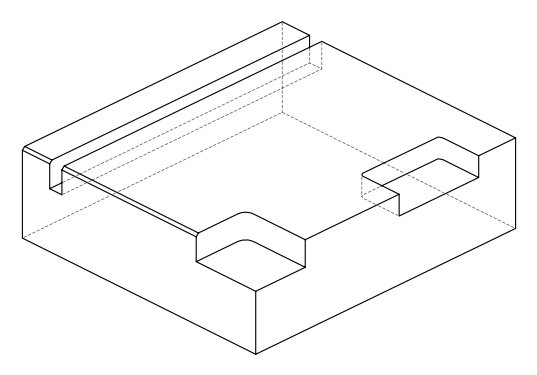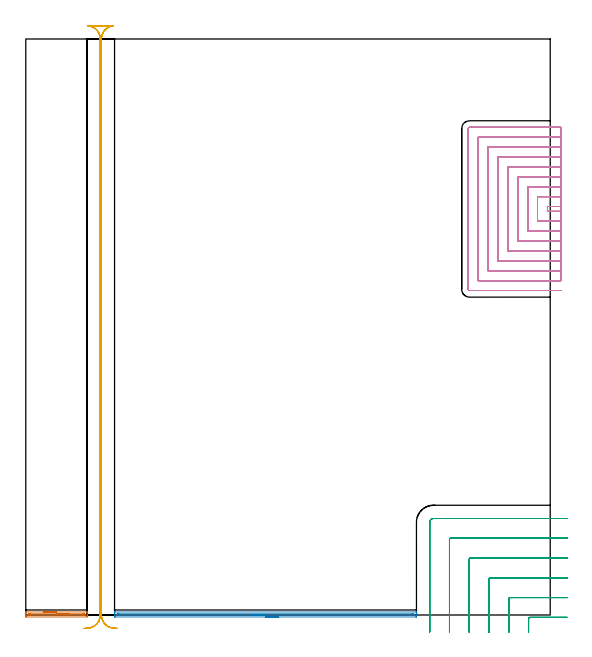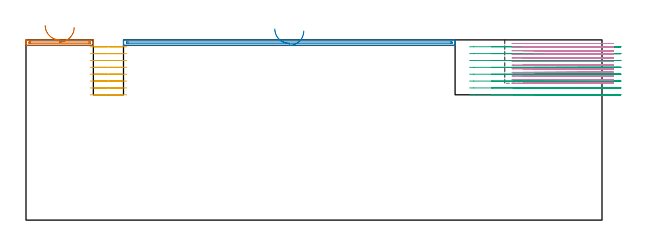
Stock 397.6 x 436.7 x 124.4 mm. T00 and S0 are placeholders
(PLAN: 5 operations, 3 tool changes, 89.4 min)
(1 AREA_MILL | FG_CHAMFER_SURFACE | UGT0205_001 | 0.9 min | 352 mm3)
(2 AREA_MILL_1 | FG_CHAMFER_SURFACE_1 | UGT0205_001 | 3.82 min | 1697 mm3)
(3 MILL_CORNER_NOTCH_RECTANGULAR | CORNER_NOTCH_RECTANGULAR | UGT0201_094 | Follow Part, ap 5, ae 75% | 12.32 min | 318395 mm3)
(4 MILL_SLOT | SLOT_PARTIAL_RECTANGULAR | NXT0201_013 | Follow Part, ap 2.5, ae 75% | 56.9 min | 267836 mm3)
(5 MILL_RECTANGULAR_SLOT | SLOT_RECTANGULAR | UGT0201_094 | Follow Part, ap 5, ae 75% | 15.46 min | 344252 mm3)
(TOOL UGT0205_001 | Chamfer Mill 20 x 3 x 45 deg. | D20 FL50 Z2)
(TOOL UGT0201_094 | End mill 20 mm | D20 FL38 Z4)
(TOOL NXT0201_013 | ENDMILL 10mm | D10 FL30 Z4)
(OP 1 AREA_MILL)
G17 G21 G94 G90
T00 M6
G54
G17 G0 G90 X13.25 Y2.3 S1061 M3
G43 Z134.4 H0
G94 G1 X13.288 Z133.528 F250.
X13.402 Z132.663
X13.591 Z131.812
X13.853 Z130.98
X14.187 Z130.174
X14.59 Z129.4
X15.058 Z128.664
X15.59 Z127.972
X16.179 Z127.329
X16.822 Z126.739
X17.514 Z126.208
X18.25 Z125.74
X19.024 Z125.337
X19.83 Z125.003
X20.662 Z124.741
X21.514 Z124.552
X22.378 Z124.438
X23.25 Z124.4
X46.379
X46.49 Y2.297 Z124.389
X46.494 Y2.269 Z124.361
X46.5 Y1.993 Z124.092
Y0.438 Z122.537
Y-0.045 Z122.052
Y-0.286 Z121.811
Y-0.934 Z121.163
Y-1.175 Z120.922
X46.498 Y-1.491 Z120.605
X46.097 Y-1.5 Z120.6
X0.565
X0.403 Y-1.498 Z120.602
X0.002 Y-1.491 Z120.605
X0. Y-1.175 Z120.922
Y-0.934 Z121.163
Y-0.286 Z121.811
Y-0.045 Z122.052
Y0.438 Z122.537
Y1.252 Z123.351
Y1.734 Z123.833
Y1.994 Z124.092
X0.006 Y2.269 Z124.361
X0.01 Y2.297 Z124.389
X0.121 Y2.3 Z124.4
X23.25
Y0.886 Z122.986
X43.266
X44.117 Y0.883 Z122.983
X44.155 Y0.88 Z122.98
X44.49 Y0.845 Z122.945
X44.495 Y0.505 Z122.605
X44.49 Y-0.045 Z122.055
X44.191 Y-0.081 Z122.019
X44.155 Y-0.082 Z122.018
X43.307 Y-0.086 Z122.014
X43.266
X3.234
X2.383 Y-0.083 Z122.017
X2.345 Y-0.08 Z122.02
X2.01 Y-0.045 Z122.055
X2.005 Y0.295 Z122.395
X2.01 Y0.845 Z122.945
X2.309 Y0.881 Z122.981
X2.345 Y0.882 Z122.982
X3.193 Y0.886 Z122.986
X3.234
X23.25
X24.122 Z123.024
X24.986 Z123.138
X25.838 Z123.326
X26.67 Z123.589
X27.476 Z123.923
X28.25 Z124.325
X28.986 Z124.794
X29.678 Z125.325
X30.321 Z125.915
X30.91 Z126.558
X31.442 Z127.25
X31.91 Z127.986
X32.313 Z128.759
X32.647 Z129.565
X32.909 Z130.397
X33.098 Z131.249
X33.212 Z132.114
X33.25 Z132.986
G0 Z134.4
M5
M2
(OP 2 AREA_MILL_1)
G17 G21 G94 G90
T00 M6
G54
G17 G0 G90 X191.75 Y-1.5 S1061 M3
G43 Z134.4 H0
Z130.6
G94 G1 X191.712 Z129.729 F250.
X191.598 Z128.864
X191.409 Z128.012
X191.147 Z127.18
X190.813 Z126.374
X190.41 Z125.6
X189.942 Z124.864
X189.41 Z124.172
X188.821 Z123.529
X188.178 Z122.94
X187.486 Z122.409
X186.75 Z121.94
X185.976 Z121.537
X185.17 Z121.203
X184.338 Z120.941
X183.486 Z120.752
X182.622 Z120.638
X181.75 Z120.6
X67.911
X67.351 Y-1.493 Z120.603
X67.308 Y-1.491 Z120.605
X67.3 Y-0.934 Z121.16
Y-0.373 Z121.724
Y-0.045 Z122.051
Y0.517 Z122.613
Y0.845 Z122.94
Y1.501 Z123.6
Y1.883 Z123.983
X67.307 Y2.257 Z124.349
X67.31 Y2.297 Z124.388
X67.465 Y2.3 Z124.4
X296.035
X296.19 Y2.297 Z124.388
X296.193 Y2.257 Z124.349
X296.2 Y1.883 Z123.982
Y1.501 Z123.6
Y0.845 Z122.94
Y-0.373 Z121.724
X296.197 Y-0.934 Z121.16
X296.192 Y-1.49 Z120.605
X296.149 Y-1.493 Z120.603
X295.589 Y-1.5 Z120.6
X181.75
Y-0.086 Z122.014
X70.631
X69.735 Y-0.083 Z122.017
X69.697 Y-0.081 Z122.019
X69.31 Y-0.045 Z122.055
X69.305 Y0.345 Z122.445
X69.31 Y0.845 Z122.945
X69.66 Y0.881 Z122.981
X69.697 Y0.883 Z122.983
X70.549 Y0.886 Z122.986
X292.869
X293.765 Y0.883 Z122.983
X293.803 Y0.881 Z122.981
X294.19 Y0.845 Z122.945
X294.195 Y0.455 Z122.555
X294.19 Y-0.045 Z122.055
X293.84 Y-0.081 Z122.019
X293.803 Y-0.083 Z122.017
X292.951 Y-0.086 Z122.014
X181.75
X180.878 Z122.052
X180.014 Z122.166
X179.162 Z122.355
X178.33 Z122.617
X177.524 Z122.951
X176.75 Z123.354
X176.014 Z123.823
X175.322 Z124.354
X174.679 Z124.943
X174.09 Z125.586
X173.558 Z126.279
X173.09 Z127.014
X172.687 Z127.788
X172.353 Z128.594
X172.091 Z129.426
X171.902 Z130.278
X171.788 Z131.143
X171.75 Z132.014
G0 Z134.4
M5
M2
(OP 3 MILL_CORNER_NOTCH_RECTANGULAR)
G17 G21 G94 G90
T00 M6
G54
G17 G0 G90 X410.437 Y-1.8 S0 M3
G43 Z134.4 H0
Z119.662
G94 G1 X407.437 F250.
X382.194 F500.
G3 X381.2 Y-2.794 R1.
G1 Y-10.
Y-13. F250.
G0 Z134.4
X410.6 Y13.2
Z119.662
G1 X407.6
X367.194 F500.
G3 X366.2 Y12.206 R1.
G1 Y-10.
Y-13. F250.
G0 Z134.4
X410.6 Y28.2
Z119.662
G1 X407.6
X352.194 F500.
G3 X351.2 Y27.206 R1.
G1 Y-10.
Y-13. F250.
G0 Z134.4
X410.6 Y43.2
Z119.662
G1 X407.6
X337.195 F500.
G3 X336.2 Y42.205 R1.
G1 Y-10.
Y-13. F250.
G0 Z134.4
X410.6 Y58.2
Z119.662
G1 X407.6
X322.195 F500.
G3 X321.2 Y57.205 R1.
G1 Y-10.
Y-13. F250.
G0 Z134.4
X410.6 Y73.2
Z119.662
G1 X407.6
X309.1 F500.
G3 X306.2 Y70.3 R2.9
G1 Y-10.
Y-13. F250.
G0 Z134.4
X410.437 Y-1.8
Z114.925
G1 X407.437
X382.194 F500.
G3 X381.2 Y-2.794 R1.
G1 Y-10.
Y-13. F250.
G0 Z134.4
X410.6 Y13.2
Z114.925
G1 X407.6
X367.194 F500.
G3 X366.2 Y12.206 R1.
G1 Y-10.
Y-13. F250.
G0 Z134.4
X410.6 Y28.2
Z114.925
G1 X407.6
X352.194 F500.
G3 X351.2 Y27.206 R1.
G1 Y-10.
Y-13. F250.
G0 Z134.4
X410.6 Y43.2
Z114.925
G1 X407.6
X337.195 F500.
G3 X336.2 Y42.205 R1.
G1 Y-10.
Y-13. F250.
G0 Z134.4
X410.6 Y58.2
Z114.925
G1 X407.6
X322.195 F500.
G3 X321.2 Y57.205 R1.
G1 Y-10.
Y-13. F250.
G0 Z134.4
X410.6 Y73.2
Z114.925
G1 X407.6
X309.1 F500.
G3 X306.2 Y70.3 R2.9
G1 Y-10.
Y-13. F250.
G0 Z134.4
X410.437 Y-1.8
Z110.187
G1 X407.437
X382.194 F500.
G3 X381.2 Y-2.794 R1.
G1 Y-10.
Y-13. F250.
G0 Z134.4
X410.6 Y13.2
Z110.187
G1 X407.6
X367.194 F500.
G3 X366.2 Y12.206 R1.
G1 Y-10.
Y-13. F250.
G0 Z134.4
X410.6 Y28.2
Z110.187
G1 X407.6
X352.194 F500.
G3 X351.2 Y27.206 R1.
G1 Y-10.
Y-13. F250.
G0 Z134.4
X410.6 Y43.2
Z110.187
G1 X407.6
X337.195 F500.
G3 X336.2 Y42.205 R1.
G1 Y-10.
Y-13. F250.
G0 Z134.4
X410.6 Y58.2
Z110.187
G1 X407.6
X322.195 F500.
G3 X321.2 Y57.205 R1.
G1 Y-10.
Y-13. F250.
G0 Z134.4
X410.6 Y73.2
Z110.187
G1 X407.6
X309.1 F500.
G3 X306.2 Y70.3 R2.9
G1 Y-10.
Y-13. F250.
G0 Z134.4
X410.437 Y-1.8
Z105.45
G1 X407.437
X382.194 F500.
G3 X381.2 Y-2.794 R1.
G1 Y-10.
Y-13. F250.
G0 Z134.4
X410.6 Y13.2
Z105.45
G1 X407.6
X367.194 F500.
G3 X366.2 Y12.206 R1.
G1 Y-10.
Y-13. F250.
G0 Z134.4
X410.6 Y28.2
Z105.45
G1 X407.6
X352.194 F500.
G3 X351.2 Y27.206 R1.
G1 Y-10.
Y-13. F250.
G0 Z134.4
X410.6 Y43.2
Z105.45
G1 X407.6
X337.195 F500.
G3 X336.2 Y42.205 R1.
G1 Y-10.
Y-13. F250.
G0 Z134.4
X410.6 Y58.2
Z105.45
G1 X407.6
X322.195 F500.
G3 X321.2 Y57.205 R1.
G1 Y-10.
Y-13. F250.
G0 Z134.4
X410.6 Y73.2
Z105.45
G1 X407.6
X309.1 F500.
G3 X306.2 Y70.3 R2.9
G1 Y-10.
Y-13. F250.
G0 Z134.4
X410.437 Y-1.8
Z100.712
G1 X407.437
X382.194 F500.
G3 X381.2 Y-2.794 R1.
G1 Y-10.
Y-13. F250.
G0 Z134.4
X410.6 Y13.2
Z100.712
G1 X407.6
X367.194 F500.
G3 X366.2 Y12.206 R1.
G1 Y-10.
Y-13. F250.
G0 Z134.4
X410.6 Y28.2
Z100.712
G1 X407.6
X352.194 F500.
G3 X351.2 Y27.206 R1.
G1 Y-10.
Y-13. F250.
G0 Z134.4
X410.6 Y43.2
Z100.712
G1 X407.6
X337.195 F500.
G3 X336.2 Y42.205 R1.
G1 Y-10.
Y-13. F250.
G0 Z134.4
X410.6 Y58.2
Z100.712
G1 X407.6
X322.195 F500.
G3 X321.2 Y57.205 R1.
G1 Y-10.
Y-13. F250.
G0 Z134.4
X410.6 Y73.2
Z100.712
G1 X407.6
X309.1 F500.
G3 X306.2 Y70.3 R2.9
G1 Y-10.
Y-13. F250.
G0 Z134.4
X410.437 Y-1.8
Z95.975
G1 X407.437
X382.194 F500.
G3 X381.2 Y-2.794 R1.
G1 Y-10.
Y-13. F250.
G0 Z134.4
X410.6 Y13.2
Z95.975
G1 X407.6
X367.194 F500.
G3 X366.2 Y12.206 R1.
G1 Y-10.
Y-13. F250.
G0 Z134.4
X410.6 Y28.2
Z95.975
G1 X407.6
X352.194 F500.
G3 X351.2 Y27.206 R1.
G1 Y-10.
Y-13. F250.
G0 Z134.4
X410.6 Y43.2
Z95.975
G1 X407.6
X337.195 F500.
G3 X336.2 Y42.205 R1.
G1 Y-10.
Y-13. F250.
G0 Z134.4
X410.6 Y58.2
Z95.975
G1 X407.6
X322.195 F500.
G3 X321.2 Y57.205 R1.
G1 Y-10.
Y-13. F250.
G0 Z134.4
X410.6 Y73.2
Z95.975
G1 X407.6
X309.1 F500.
G3 X306.2 Y70.3 R2.9
G1 Y-10.
Y-13. F250.
G0 Z134.4
X410.437 Y-1.8
Z91.237
G1 X407.437
X382.194 F500.
G3 X381.2 Y-2.794 R1.
G1 Y-10.
Y-13. F250.
G0 Z134.4
X410.6 Y13.2
Z91.237
G1 X407.6
X367.194 F500.
G3 X366.2 Y12.206 R1.
G1 Y-10.
Y-13. F250.
G0 Z134.4
X410.6 Y28.2
Z91.237
G1 X407.6
X352.194 F500.
G3 X351.2 Y27.206 R1.
G1 Y-10.
Y-13. F250.
G0 Z134.4
X410.6 Y43.2
Z91.237
G1 X407.6
X337.195 F500.
G3 X336.2 Y42.205 R1.
G1 Y-10.
Y-13. F250.
G0 Z134.4
X410.6 Y58.2
Z91.237
G1 X407.6
X322.195 F500.
G3 X321.2 Y57.205 R1.
G1 Y-10.
Y-13. F250.
G0 Z134.4
X410.6 Y73.2
Z91.237
G1 X407.6
X309.1 F500.
G3 X306.2 Y70.3 R2.9
G1 Y-10.
Y-13. F250.
G0 Z134.4
X410.437 Y-1.8
Z86.5
G1 X407.437
X382.194 F500.
G3 X381.2 Y-2.794 R1.
G1 Y-10.
Y-13. F250.
G0 Z134.4
X410.6 Y13.2
Z86.5
G1 X407.6
X367.194 F500.
G3 X366.2 Y12.206 R1.
G1 Y-10.
Y-13. F250.
G0 Z134.4
X410.6 Y28.2
Z86.5
G1 X407.6
X352.194 F500.
G3 X351.2 Y27.206 R1.
G1 Y-10.
Y-13. F250.
G0 Z134.4
X410.6 Y43.2
Z86.5
G1 X407.6
X337.195 F500.
G3 X336.2 Y42.205 R1.
G1 Y-10.
Y-13. F250.
G0 Z134.4
X410.6 Y58.2
Z86.5
G1 X407.6
X322.195 F500.
G3 X321.2 Y57.205 R1.
G1 Y-10.
Y-13. F250.
G0 Z134.4
X410.6 Y73.2
Z86.5
G1 X407.6
X309.1 F500.
G3 X306.2 Y70.3 R2.9
G1 Y-10.
Y-13. F250.
G0 Z134.4
M5
M2
(OP 4 MILL_SLOT)
G17 G21 G94 G90
T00 M6
G54
G17 G0 G90 X405.6 Y309.7 S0 M3
G43 Z134.4 H0
Z121.908
G94 G1 X402.6 F250.
X395.5 F500.
Y306.
X402.6
X405.6 F250.
Y317.2
X402.6
X388. F500.
Y298.5
X402.6
X405.6 F250.
Y324.7
X402.6
X380.5 F500.
Y291.
X402.6
X405.6 F250.
Y332.2
X402.6
X373. F500.
Y283.5
X402.6
X405.6 F250.
Y339.7
X402.6
X365.5 F500.
Y276.
X402.6
X405.6 F250.
Y347.2
X402.6
X358. F500.
Y268.5
X402.6
X405.6 F250.
Y354.7
X402.6
X350.5 F500.
Y261.
X402.6
X405.6 F250.
Y362.2
X402.6
X343. F500.
Y253.5
X402.6
X405.6 F250.
Y369.7
X402.6
X336.4 F500.
G3 X335.5 Y368.8 R0.9
G1 Y246.9
G3 X336.4 Y246. R0.9
G1 X402.6
X405.6 F250.
G0 Y309.7 Z119.417
G1 X402.6
X395.5 F500.
Y306.
X402.6
X405.6 F250.
Y317.2
X402.6
X388. F500.
Y298.5
X402.6
X405.6 F250.
Y324.7
X402.6
X380.5 F500.
Y291.
X402.6
X405.6 F250.
Y332.2
X402.6
X373. F500.
Y283.5
X402.6
X405.6 F250.
Y339.7
X402.6
X365.5 F500.
Y276.
X402.6
X405.6 F250.
Y347.2
X402.6
X358. F500.
Y268.5
X402.6
X405.6 F250.
Y354.7
X402.6
X350.5 F500.
Y261.
X402.6
X405.6 F250.
Y362.2
X402.6
X343. F500.
Y253.5
X402.6
X405.6 F250.
Y369.7
X402.6
X336.4 F500.
G3 X335.5 Y368.8 R0.9
G1 Y246.9
G3 X336.4 Y246. R0.9
G1 X402.6
X405.6 F250.
G0 Y309.7 Z116.925
G1 X402.6
X395.5 F500.
Y306.
X402.6
X405.6 F250.
Y317.2
X402.6
X388. F500.
Y298.5
X402.6
X405.6 F250.
Y324.7
X402.6
X380.5 F500.
Y291.
X402.6
X405.6 F250.
Y332.2
X402.6
X373. F500.
Y283.5
X402.6
X405.6 F250.
Y339.7
X402.6
X365.5 F500.
Y276.
X402.6
X405.6 F250.
Y347.2
X402.6
X358. F500.
Y268.5
X402.6
X405.6 F250.
Y354.7
X402.6
X350.5 F500.
Y261.
X402.6
X405.6 F250.
Y362.2
X402.6
X343. F500.
Y253.5
X402.6
X405.6 F250.
Y369.7
X402.6
X336.4 F500.
G3 X335.5 Y368.8 R0.9
G1 Y246.9
G3 X336.4 Y246. R0.9
G1 X402.6
X405.6 F250.
G0 Y309.7 Z114.433
G1 X402.6
X395.5 F500.
Y306.
X402.6
X405.6 F250.
Y317.2
X402.6
X388. F500.
Y298.5
X402.6
X405.6 F250.
Y324.7
X402.6
X380.5 F500.
Y291.
X402.6
X405.6 F250.
Y332.2
X402.6
X373. F500.
Y283.5
X402.6
X405.6 F250.
Y339.7
X402.6
X365.5 F500.
Y276.
X402.6
X405.6 F250.
Y347.2
X402.6
X358. F500.
Y268.5
X402.6
X405.6 F250.
Y354.7
X402.6
X350.5 F500.
Y261.
X402.6
X405.6 F250.
Y362.2
X402.6
X343. F500.
Y253.5
X402.6
X405.6 F250.
Y369.7
X402.6
X336.4 F500.
G3 X335.5 Y368.8 R0.9
G1 Y246.9
G3 X336.4 Y246. R0.9
G1 X402.6
X405.6 F250.
G0 Y309.7 Z111.942
G1 X402.6
X395.5 F500.
Y306.
X402.6
X405.6 F250.
Y317.2
X402.6
X388. F500.
Y298.5
X402.6
X405.6 F250.
Y324.7
X402.6
X380.5 F500.
Y291.
X402.6
X405.6 F250.
Y332.2
X402.6
X373. F500.
Y283.5
X402.6
X405.6 F250.
Y339.7
X402.6
X365.5 F500.
Y276.
X402.6
X405.6 F250.
Y347.2
X402.6
X358. F500.
Y268.5
X402.6
X405.6 F250.
Y354.7
X402.6
X350.5 F500.
Y261.
X402.6
X405.6 F250.
Y362.2
X402.6
X343. F500.
Y253.5
X402.6
X405.6 F250.
Y369.7
X402.6
X336.4 F500.
G3 X335.5 Y368.8 R0.9
G1 Y246.9
G3 X336.4 Y246. R0.9
G1 X402.6
X405.6 F250.
G0 Y309.7 Z109.45
G1 X402.6
X395.5 F500.
Y306.
X402.6
X405.6 F250.
Y317.2
X402.6
X388. F500.
Y298.5
X402.6
X405.6 F250.
Y324.7
X402.6
X380.5 F500.
Y291.
X402.6
X405.6 F250.
Y332.2
X402.6
X373. F500.
Y283.5
X402.6
X405.6 F250.
Y339.7
X402.6
X365.5 F500.
Y276.
X402.6
X405.6 F250.
Y347.2
X402.6
X358. F500.
Y268.5
X402.6
X405.6 F250.
Y354.7
X402.6
X350.5 F500.
Y261.
X402.6
X405.6 F250.
Y362.2
X402.6
X343. F500.
Y253.5
X402.6
X405.6 F250.
Y369.7
X402.6
X336.4 F500.
G3 X335.5 Y368.8 R0.9
G1 Y246.9
G3 X336.4 Y246. R0.9
G1 X402.6
X405.6 F250.
G0 Y309.7 Z106.958
G1 X402.6
X395.5 F500.
Y306.
X402.6
X405.6 F250.
Y317.2
X402.6
X388. F500.
Y298.5
X402.6
X405.6 F250.
Y324.7
X402.6
X380.5 F500.
Y291.
X402.6
X405.6 F250.
Y332.2
X402.6
X373. F500.
Y283.5
X402.6
X405.6 F250.
Y339.7
X402.6
X365.5 F500.
Y276.
X402.6
X405.6 F250.
Y347.2
X402.6
X358. F500.
Y268.5
X402.6
X405.6 F250.
Y354.7
X402.6
X350.5 F500.
Y261.
X402.6
X405.6 F250.
Y362.2
X402.6
X343. F500.
Y253.5
X402.6
X405.6 F250.
Y369.7
X402.6
X336.4 F500.
G3 X335.5 Y368.8 R0.9
G1 Y246.9
G3 X336.4 Y246. R0.9
G1 X402.6
X405.6 F250.
G0 Y309.7 Z104.467
G1 X402.6
X395.5 F500.
Y306.
X402.6
X405.6 F250.
Y317.2
X402.6
X388. F500.
Y298.5
X402.6
X405.6 F250.
Y324.7
X402.6
X380.5 F500.
Y291.
X402.6
X405.6 F250.
Y332.2
X402.6
X373. F500.
Y283.5
X402.6
X405.6 F250.
Y339.7
X402.6
X365.5 F500.
Y276.
X402.6
X405.6 F250.
Y347.2
X402.6
X358. F500.
Y268.5
X402.6
X405.6 F250.
Y354.7
X402.6
X350.5 F500.
Y261.
X402.6
X405.6 F250.
Y362.2
X402.6
X343. F500.
Y253.5
X402.6
X405.6 F250.
Y369.7
X402.6
X336.4 F500.
G3 X335.5 Y368.8 R0.9
G1 Y246.9
G3 X336.4 Y246. R0.9
G1 X402.6
X405.6 F250.
G0 Y309.7 Z101.975
G1 X402.6
X395.5 F500.
Y306.
X402.6
X405.6 F250.
Y317.2
X402.6
X388. F500.
Y298.5
X402.6
X405.6 F250.
Y324.7
X402.6
X380.5 F500.
Y291.
X402.6
X405.6 F250.
Y332.2
X402.6
X373. F500.
Y283.5
X402.6
X405.6 F250.
Y339.7
X402.6
X365.5 F500.
Y276.
X402.6
X405.6 F250.
Y347.2
X402.6
X358. F500.
Y268.5
X402.6
X405.6 F250.
Y354.7
X402.6
X350.5 F500.
Y261.
X402.6
X405.6 F250.
Y362.2
X402.6
X343. F500.
Y253.5
X402.6
X405.6 F250.
Y369.7
X402.6
X336.4 F500.
G3 X335.5 Y368.8 R0.9
G1 Y246.9
G3 X336.4 Y246. R0.9
G1 X402.6
X405.6 F250.
G0 Y309.7 Z99.483
G1 X402.6
X395.5 F500.
Y306.
X402.6
X405.6 F250.
Y317.2
X402.6
X388. F500.
Y298.5
X402.6
X405.6 F250.
Y324.7
X402.6
X380.5 F500.
Y291.
X402.6
X405.6 F250.
Y332.2
X402.6
X373. F500.
Y283.5
X402.6
X405.6 F250.
Y339.7
X402.6
X365.5 F500.
Y276.
X402.6
X405.6 F250.
Y347.2
X402.6
X358. F500.
Y268.5
X402.6
X405.6 F250.
Y354.7
X402.6
X350.5 F500.
Y261.
X402.6
X405.6 F250.
Y362.2
X402.6
X343. F500.
Y253.5
X402.6
X405.6 F250.
Y369.7
X402.6
X336.4 F500.
G3 X335.5 Y368.8 R0.9
G1 Y246.9
G3 X336.4 Y246. R0.9
G1 X402.6
X405.6 F250.
G0 Y309.7 Z96.992
G1 X402.6
X395.5 F500.
Y306.
X402.6
X405.6 F250.
Y317.2
X402.6
X388. F500.
Y298.5
X402.6
X405.6 F250.
Y324.7
X402.6
X380.5 F500.
Y291.
X402.6
X405.6 F250.
Y332.2
X402.6
X373. F500.
Y283.5
X402.6
X405.6 F250.
Y339.7
X402.6
X365.5 F500.
Y276.
X402.6
X405.6 F250.
Y347.2
X402.6
X358. F500.
Y268.5
X402.6
X405.6 F250.
Y354.7
X402.6
X350.5 F500.
Y261.
X402.6
X405.6 F250.
Y362.2
X402.6
X343. F500.
Y253.5
X402.6
X405.6 F250.
Y369.7
X402.6
X336.4 F500.
G3 X335.5 Y368.8 R0.9
G1 Y246.9
G3 X336.4 Y246. R0.9
G1 X402.6
X405.6 F250.
G0 Y309.7 Z94.5
G1 X402.6
X395.5 F500.
Y306.
X402.6
X405.6 F250.
Y317.2
X402.6
X388. F500.
Y298.5
X402.6
X405.6 F250.
Y324.7
X402.6
X380.5 F500.
Y291.
X402.6
X405.6 F250.
Y332.2
X402.6
X373. F500.
Y283.5
X402.6
X405.6 F250.
Y339.7
X402.6
X365.5 F500.
Y276.
X402.6
X405.6 F250.
Y347.2
X402.6
X358. F500.
Y268.5
X402.6
X405.6 F250.
Y354.7
X402.6
X350.5 F500.
Y261.
X402.6
X405.6 F250.
Y362.2
X402.6
X343. F500.
Y253.5
X402.6
X405.6 F250.
Y369.7
X402.6
X336.4 F500.
G3 X335.5 Y368.8 R0.9
G1 Y246.9
G3 X336.4 Y246. R0.9
G1 X402.6
X405.6 F250.
G0 Z134.4
M5
M2
(OP 5 MILL_RECTANGULAR_SLOT)
G17 G21 G94 G90
T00 M6
G54
G17 G0 G90 X69.517 Y-10.202 S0 M3
G43 Z134.4 H0
Z119.662
G94 G1 X66.526 Y-9.97 F250.
G2 X57.3 Y0. R10. F500.
G1 Y436.7
G2 X66.526 Y446.67 R10.
G1 Y446.7
X47.274
Y446.67
G2 X56.5 Y436.7 R10.
G1 Y0.
G2 X47.274 Y-9.97 R10.
G1 X44.283 Y-10.202 F250.
G0 X69.517 Z114.925
G1 X66.526 Y-9.97
G2 X57.3 Y0. R10. F500.
G1 Y436.7
G2 X66.526 Y446.67 R10.
G1 Y446.7
X47.274
Y446.67
G2 X56.5 Y436.7 R10.
G1 Y0.
G2 X47.274 Y-9.97 R10.
G1 X44.283 Y-10.202 F250.
G0 X69.517 Z110.187
G1 X66.526 Y-9.97
G2 X57.3 Y0. R10. F500.
G1 Y436.7
G2 X66.526 Y446.67 R10.
G1 Y446.7
X47.274
Y446.67
G2 X56.5 Y436.7 R10.
G1 Y0.
G2 X47.274 Y-9.97 R10.
G1 X44.283 Y-10.202 F250.
G0 X69.517 Z105.45
G1 X66.526 Y-9.97
G2 X57.3 Y0. R10. F500.
G1 Y436.7
G2 X66.526 Y446.67 R10.
G1 Y446.7
X47.274
Y446.67
G2 X56.5 Y436.7 R10.
G1 Y0.
G2 X47.274 Y-9.97 R10.
G1 X44.283 Y-10.202 F250.
G0 X69.517 Z100.712
G1 X66.526 Y-9.97
G2 X57.3 Y0. R10. F500.
G1 Y436.7
G2 X66.526 Y446.67 R10.
G1 Y446.7
X47.274
Y446.67
G2 X56.5 Y436.7 R10.
G1 Y0.
G2 X47.274 Y-9.97 R10.
G1 X44.283 Y-10.202 F250.
G0 X69.517 Z95.975
G1 X66.526 Y-9.97
G2 X57.3 Y0. R10. F500.
G1 Y436.7
G2 X66.526 Y446.67 R10.
G1 Y446.7
X47.274
Y446.67
G2 X56.5 Y436.7 R10.
G1 Y0.
G2 X47.274 Y-9.97 R10.
G1 X44.283 Y-10.202 F250.
G0 X69.517 Z91.237
G1 X66.526 Y-9.97
G2 X57.3 Y0. R10. F500.
G1 Y436.7
G2 X66.526 Y446.67 R10.
G1 Y446.7
X47.274
Y446.67
G2 X56.5 Y436.7 R10.
G1 Y0.
G2 X47.274 Y-9.97 R10.
G1 X44.283 Y-10.202 F250.
G0 X69.517 Z86.5
G1 X66.526 Y-9.97
G2 X57.3 Y0. R10. F500.
G1 Y436.7
G2 X66.526 Y446.67 R10.
G1 Y446.7
X47.274
Y446.67
G2 X56.5 Y436.7 R10.
G1 Y0.
G2 X47.274 Y-9.97 R10.
G1 X44.283 Y-10.202 F250.
G0 Z134.4
M5
M2
